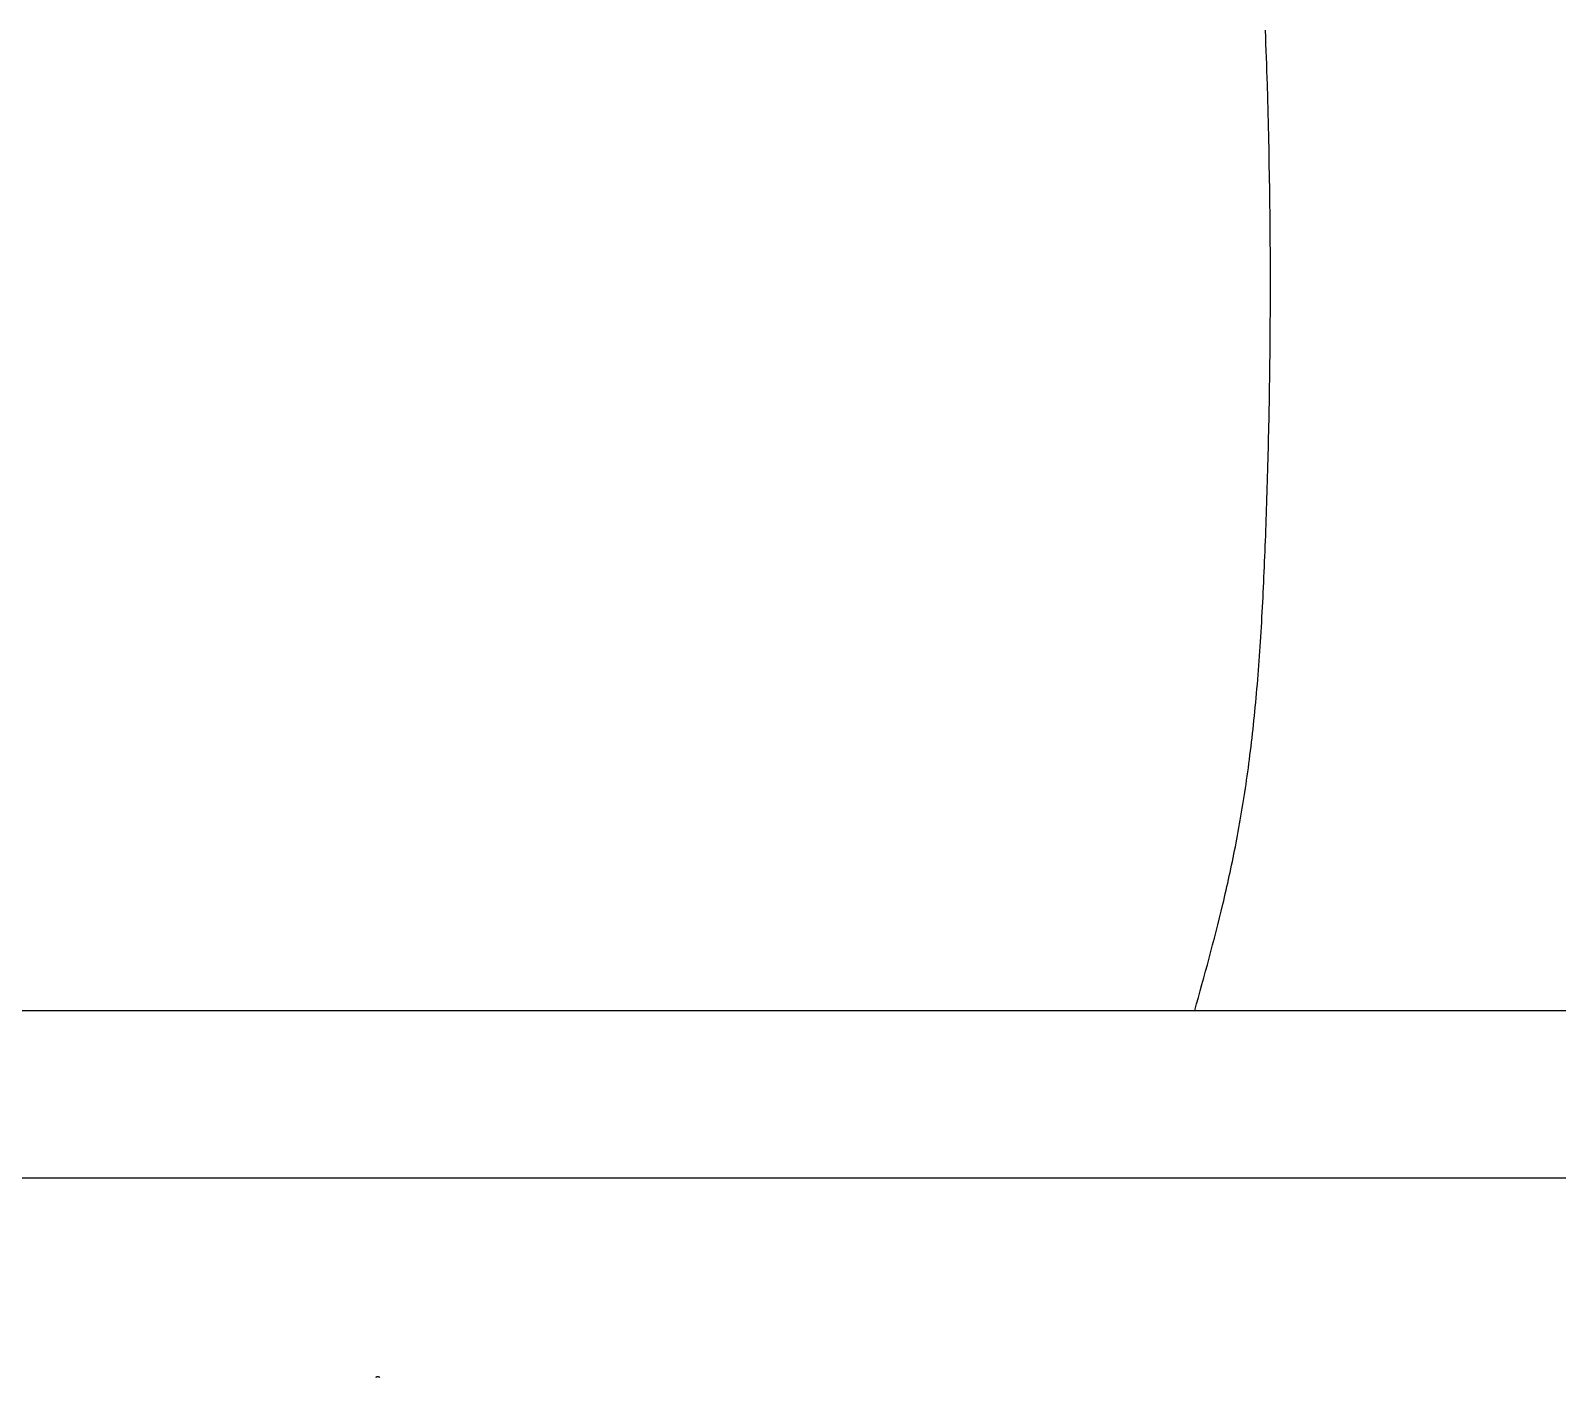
# Model space of a CAD drawing. Extents: x 398 to 508, y 623 to 782.
# Drawn here: x 468.69 to 475.65, y 652.58 to 658.72 of the extents above; entities that cross this region are included whole.
import ezdxf

# ---------------------------------------------------------------- set-up
doc = ezdxf.new("R2010")
doc.units = 0
doc.header["$MEASUREMENT"] = 0
doc.layers.add('GEOMETRY', color=2, linetype='Continuous', lineweight=25)

msp = doc.modelspace()

# ---------------------------------------------------------------- linework, layer by layer
at = {"layer": 'GEOMETRY'}
for p, q in [((466.7229, 654.2524), (473.9999, 654.2524)), ((473.9999, 654.2524), (480.8328, 654.2524)), ((467.077, 653.4886), (481.6838, 653.4886))]:
    msp.add_line(p, q, dxfattribs=at)
for points, knots in [([(473.9999, 654.2524), (474.0438, 654.4104), (474.1099, 654.6472), (474.1865, 654.995), (474.2354, 655.279), (474.274, 655.5901), (474.3014, 655.9292), (474.3194, 656.2949), (474.333, 656.6842), (474.3423, 657.0971), (474.3474, 657.6783), (474.3401, 658.2259), (474.3257, 658.6387), (474.3224, 658.7222)], [0, 0, 0, 0, 0.125, 0.1875, 0.25, 0.3125, 0.375, 0.4375, 0.5, 0.5625, 0.625, 0.75, 0.7812909, 0.7812909, 0.7812909, 0.7812909]), ([(470.2689, 652.5789), (470.268, 652.5794), (470.2664, 652.5803), (470.265, 652.5791), (470.2644, 652.5785)], [0, 0, 0, 0, 0.512258, 1, 1, 1, 1]), ([(470.281, 652.5796), (470.2798, 652.5802), (470.2775, 652.5815), (470.2735, 652.582), (470.2695, 652.5814), (470.2672, 652.58), (470.266, 652.5794)], [0, 0, 0, 0, 0.245546, 0.49538, 0.748069, 1, 1, 1, 1]), ([(470.2829, 652.5785), (470.2822, 652.5792), (470.2807, 652.5805), (470.2789, 652.5796), (470.2779, 652.5791)], [0, 0, 0, 0, 0.489274, 1, 1, 1, 1])]:
    msp.add_open_spline(points, degree=3, knots=knots, dxfattribs=at)

doc.saveas('drawing.dxf')
